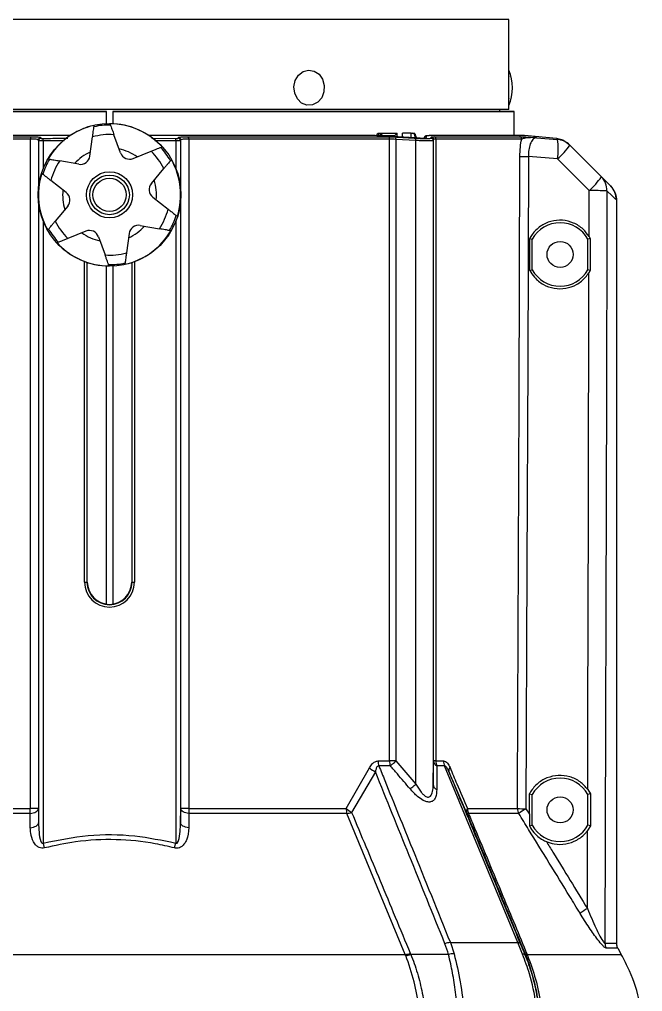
# Model space of a CAD drawing. Extents: x 16.7 to 113.1, y 4.5 to 84.5.
# Drawn here: x 53.39 to 57.32, y 15.96 to 22.09 of the extents above; entities that cross this region are included whole.
import ezdxf

# ---------------------------------------------------------------- set-up
doc = ezdxf.new("R2010")
doc.units = 0
doc.header["$MEASUREMENT"] = 0
doc.layers.add('OBJECT', color=7, linetype='CONTINUOUS')

msp = doc.modelspace()

# ---------------------------------------------------------------- linework, layer by layer
at = {"layer": 'OBJECT'}
for p, q in [((56.4757, 22.0898), (51.4437, 22.0898)), ((56.4757, 21.73), (56.4757, 22.0898)), ((56.4762, 21.5485), (56.4762, 21.7705)), ((56.4757, 21.5225), (56.4757, 21.5899)), ((51.4097, 21.5095), (53.9397, 21.5095)), ((56.4757, 21.5225), (51.4437, 21.5225)), ((51.4997, 21.5127), (53.9397, 21.5127)), ((53.9397, 21.5225), (53.9397, 21.5196)), ((53.9397, 21.4341), (53.9397, 21.5095)), ((53.9797, 21.5196), (53.9797, 21.5225)), ((53.9797, 21.5127), (56.4197, 21.5127)), ((53.9797, 21.5095), (53.9797, 21.4341)), ((53.9797, 21.5095), (56.5097, 21.5095)), ((56.4197, 21.5127), (56.4197, 21.5225)), ((56.5097, 21.5095), (56.4197, 21.5127)), ((56.5097, 21.3575), (56.5097, 21.5095)), ((53.8619, 21.4136), (53.8631, 21.4223)), ((53.9625, 21.4328), (53.9655, 21.4245)), ((53.4605, 21.336), (52.1949, 21.336)), ((52.2039, 21.3509), (53.463, 21.3509)), ((53.7079, 21.3575), (52.2873, 21.3575)), ((53.708, 21.3575), (52.2881, 21.3575)), ((53.4605, 17.117), (53.4605, 21.336)), ((53.5124, 21.326), (53.5111, 21.3305)), ((53.5111, 21.3305), (53.5111, 21.019)), ((53.5124, 21.326), (53.5124, 21.0339)), ((53.5424, 21.3249), (53.5424, 21.1529)), ((53.6745, 21.3249), (53.5424, 21.3249)), ((53.8359, 21.228), (53.8529, 21.3493)), ((54.0298, 21.2485), (53.9878, 21.3635)), ((55.6314, 21.3575), (54.2115, 21.3575)), ((55.6322, 21.3575), (54.2116, 21.3575)), ((54.2265, 21.3413), (54.3772, 21.3399)), ((54.377, 21.3249), (54.2443, 21.3249)), ((54.377, 21.3249), (54.377, 21.1529)), ((54.4084, 21.3305), (54.407, 21.326)), ((54.407, 21.326), (54.407, 21.0339)), ((54.4084, 21.019), (54.4084, 21.3305)), ((54.4564, 21.3509), (55.7156, 21.3509)), ((54.4589, 21.336), (54.4589, 17.117)), ((55.7245, 21.336), (54.4589, 21.336)), ((55.6561, 21.3697), (55.6488, 21.3697)), ((55.6521, 21.3722), (55.6592, 21.3722)), ((55.6565, 21.3697), (55.6561, 21.3697)), ((55.6592, 21.3722), (55.6597, 21.3722)), ((55.6592, 21.3722), (55.668, 21.3722)), ((55.668, 21.3722), (55.7725, 21.3722)), ((55.6725, 21.357), (55.6756, 21.3572)), ((55.6756, 21.3591), (55.6756, 21.3572)), ((55.7575, 21.3572), (55.6756, 21.3572)), ((55.9532, 21.3397), (55.6771, 21.3561)), ((55.7245, 17.417), (55.7245, 21.336)), ((55.765, 21.3343), (55.765, 17.417)), ((55.8909, 21.3268), (55.765, 21.3343)), ((55.7725, 21.3504), (55.7725, 21.3722)), ((55.8603, 21.3722), (55.8055, 21.3722)), ((55.8055, 21.3484), (55.8055, 21.3722)), ((55.8603, 21.3722), (55.8699, 21.3722)), ((55.8603, 21.3452), (55.8603, 21.3722)), ((55.8699, 21.3722), (55.8778, 21.3722)), ((55.8784, 21.3722), (55.8778, 21.3722)), ((55.8849, 21.3572), (55.8849, 21.3437)), ((55.8849, 21.3546), (55.8862, 21.3546)), ((55.886, 21.357), (55.8862, 21.3546)), ((55.8862, 21.3546), (55.8862, 21.3436)), ((55.8955, 21.3431), (55.8866, 21.3661)), ((55.8909, 17.2719), (55.8909, 21.3268)), ((55.9443, 21.3481), (55.9404, 21.3404)), ((55.9417, 21.3403), (55.9443, 21.3481)), ((55.9586, 21.3561), (55.9532, 21.3397)), ((56.5746, 21.3575), (55.9749, 21.3575)), ((56.576, 21.3575), (55.9759, 21.3575)), ((56.0022, 21.3344), (55.9999, 21.3267)), ((55.9999, 21.3267), (55.9999, 17.2679)), ((56.0022, 17.417), (56.0022, 21.3344)), ((56.0066, 21.3509), (56.5444, 21.3509)), ((56.017, 21.336), (56.017, 17.417)), ((56.5576, 21.336), (56.017, 21.336)), ((56.7774, 21.3398), (56.576, 21.3575)), ((56.6505, 21.3447), (56.7834, 21.3336)), ((56.8194, 21.3286), (56.7774, 21.3398)), ((54.1086, 21.2135), (54.2221, 21.2594)), ((54.2823, 21.2838), (54.2905, 21.2871)), ((56.8549, 21.3037), (56.8611, 21.2975)), ((53.5729, 21.2111), (53.5816, 21.2096)), ((53.7661, 21.1772), (53.6455, 21.1983)), ((54.3493, 21.2063), (54.3437, 21.1995)), ((56.7836, 21.2105), (56.6002, 21.2259)), ((54.2233, 21.0559), (54.302, 21.1498)), ((53.5393, 21.1143), (53.5323, 21.1197)), ((53.687, 20.999), (53.5905, 21.0744)), ((56.9823, 20.7228), (56.9829, 21.0112)), ((53.5111, 20.9501), (53.5111, 17.117)), ((54.2324, 20.97), (54.329, 20.8947)), ((54.4084, 17.117), (54.4084, 20.9501)), ((57.1547, 20.9522), (57.1547, 16.2683)), ((53.5124, 20.9352), (53.5124, 17.0273)), ((53.6961, 20.9132), (53.6175, 20.8193)), ((54.407, 20.9352), (54.407, 17.0273)), ((54.3802, 20.8548), (54.3871, 20.8494)), ((53.5424, 20.8161), (53.5424, 16.9)), ((53.5701, 20.7628), (53.5758, 20.7696)), ((54.1533, 20.7919), (54.2739, 20.7707)), ((54.377, 20.8161), (54.377, 16.9)), ((53.8108, 20.7556), (53.6973, 20.7096)), ((53.8897, 20.7206), (53.9317, 20.6055)), ((54.0835, 20.7411), (54.0666, 20.6198)), ((54.3465, 20.758), (54.3379, 20.7595)), ((56.6083, 20.5079), (56.6084, 20.7098)), ((56.6084, 20.7098), (56.6247, 20.7057)), ((56.6247, 20.5121), (56.6247, 20.7057)), ((56.9899, 20.7096), (56.9747, 20.7057)), ((56.9747, 20.5121), (56.9747, 20.7057)), ((56.9823, 20.7228), (56.9899, 20.7096)), ((56.9899, 20.7096), (56.99, 20.5082)), ((53.6371, 20.6853), (53.629, 20.682)), ((53.8024, 18.5439), (53.8024, 20.5629)), ((53.8174, 20.5576), (53.8174, 18.5439)), ((53.8197, 18.5439), (53.8197, 20.5569)), ((53.8197, 18.5439), (53.8197, 20.5569)), ((53.9397, 18.4053), (53.9397, 20.535)), ((53.9569, 20.5363), (53.9539, 20.5445)), ((53.9797, 20.535), (53.9797, 18.4053)), ((54.0576, 20.5555), (54.0564, 20.5468)), ((54.0997, 20.5569), (54.0997, 18.5439)), ((54.0997, 20.5569), (54.0997, 18.5439)), ((54.102, 18.5439), (54.102, 20.5576)), ((54.117, 20.5629), (54.117, 18.5439)), ((56.6083, 20.5079), (56.6247, 20.5121)), ((56.99, 20.5082), (56.9747, 20.5121)), ((56.99, 20.5082), (56.9817, 20.4939)), ((53.8024, 18.5439), (53.8174, 18.5439)), ((53.8174, 18.5439), (53.8197, 18.5439)), ((53.8197, 18.5439), (53.8197, 18.5439)), ((54.102, 18.5439), (54.0997, 18.5439)), ((54.0997, 18.5439), (54.0997, 18.5439)), ((54.102, 18.5439), (54.117, 18.5439)), ((55.6523, 17.417), (55.7245, 17.417)), ((55.765, 17.417), (55.7245, 17.417)), ((55.765, 17.417), (55.8909, 17.2719)), ((55.9999, 17.2679), (56.0022, 17.417)), ((56.017, 17.417), (56.0022, 17.417)), ((56.017, 17.417), (56.0644, 17.417)), ((55.4516, 17.117), (55.5984, 17.3729)), ((55.6359, 17.3491), (55.4858, 17.0932)), ((55.7299, 17.386), (55.6575, 17.386)), ((56.0709, 17.386), (56.0233, 17.386)), ((56.5327, 16.2729), (56.0709, 17.386)), ((56.2104, 17.0928), (56.098, 17.3508)), ((56.974, 17.2376), (56.9913, 17.2099)), ((56.6069, 17.0809), (56.607, 17.2102)), ((56.607, 17.2102), (56.6247, 17.2057)), ((56.6247, 17.0121), (56.6247, 17.2057)), ((56.9913, 17.2099), (56.9747, 17.2057)), ((56.9747, 17.0121), (56.9747, 17.2057)), ((56.9913, 17.2099), (56.9913, 17.0079)), ((52.4678, 17.117), (53.4605, 17.117)), ((53.5111, 17.117), (53.4605, 17.117)), ((53.5111, 17.117), (53.5124, 17.0273)), ((54.407, 17.0273), (54.4084, 17.117)), ((54.4589, 17.117), (54.4084, 17.117)), ((54.4589, 17.117), (55.4516, 17.117)), ((56.2158, 17.117), (56.5314, 17.117)), ((56.5849, 17.1163), (56.6069, 17.0809)), ((53.459, 17.086), (52.4632, 17.086)), ((53.4602, 16.9963), (53.459, 17.086)), ((54.4605, 17.086), (54.4593, 16.9963)), ((55.4562, 17.086), (54.4605, 17.086)), ((55.8242, 16.1979), (55.4562, 17.086)), ((56.5393, 17.086), (56.2227, 17.086)), ((56.6064, 17.0074), (56.6247, 17.0121)), ((56.9721, 16.4872), (56.9733, 16.9792)), ((56.9913, 17.0079), (56.9733, 16.9792)), ((56.9913, 17.0079), (56.9747, 17.0121)), ((56.1081, 16.2729), (56.132, 16.2013)), ((56.1081, 16.2729), (56.5327, 16.2729)), ((56.5634, 16.1991), (56.5327, 16.2729)), ((57.0828, 16.2683), (57.1547, 16.2683)), ((57.163, 16.2373), (57.091, 16.2373)), ((57.163, 16.2373), (57.1857, 16.1979)), ((52.0953, 16.1979), (55.8242, 16.1979)), ((55.827, 16.1911), (55.8242, 16.1979)), ((56.0963, 16.1979), (55.8581, 16.1979)), ((56.5777, 16.1961), (56.5817, 16.1978)), ((56.5921, 16.1979), (56.5948, 16.1913)), ((56.5921, 16.1979), (57.1857, 16.1979))]:
    msp.add_line(p, q, dxfattribs=at)
at = {"layer": 'OBJECT', "flags": 128}
for points in [[(55.3115, 21.6333), (55.297, 21.5961), (55.2718, 21.5675), (55.2394, 21.5513), (55.2041, 21.5497), (55.1707, 21.563), (55.1437, 21.5893), (55.1267, 21.6251), (55.1221, 21.6655), (55.1305, 21.7051), (55.1506, 21.7386), (55.1799, 21.7614), (55.2144, 21.7705), (55.2493, 21.7645), (55.2801, 21.7444), (55.3024, 21.7128), (55.3134, 21.6741), (55.3115, 21.6333)], [(53.5258, 21.3455), (53.5266, 21.3429), (53.5272, 21.3409)], [(53.5424, 21.3249), (53.5424, 21.3277), (53.5424, 21.3304), (53.5423, 21.3329), (53.5423, 21.3351), (53.5423, 21.3369), (53.5423, 21.3384), (53.5422, 21.3394), (53.5422, 21.3399)], [(54.377, 21.3249), (54.3771, 21.3277), (54.3771, 21.3304), (54.3771, 21.3329), (54.3772, 21.3351), (54.3772, 21.3369), (54.3772, 21.3384), (54.3772, 21.3394), (54.3772, 21.3399)], [(54.3922, 21.3409), (54.393, 21.3435), (54.3936, 21.3455)], [(55.7575, 21.3572), (55.7601, 21.3598), (55.7626, 21.3623), (55.765, 21.3647), (55.7672, 21.3668), (55.769, 21.3687), (55.7705, 21.3702), (55.7716, 21.3713), (55.7723, 21.372), (55.7725, 21.3722)], [(55.765, 21.3343), (55.7651, 21.3371), (55.7653, 21.3398), (55.7654, 21.3423), (55.7656, 21.3445), (55.7657, 21.3464), (55.7658, 21.3478), (55.7658, 21.3488), (55.7658, 21.3492)], [(55.8909, 21.3268), (55.8911, 21.3296), (55.8912, 21.3323), (55.8914, 21.3348), (55.8915, 21.3371), (55.8916, 21.3389), (55.8917, 21.3404), (55.8918, 21.3413), (55.8918, 21.3417)], [(56.8611, 21.2975), (57.0376, 21.121), (57.0604, 21.0982)], [(56.5314, 17.117), (56.5318, 17.2244), (56.5337, 17.7203), (56.5409, 19.7042), (56.5463, 21.2266)], [(56.6002, 21.2259), (56.5955, 19.9349), (56.5907, 18.6439), (56.5849, 17.1163)], [(56.9829, 21.0112), (56.8064, 21.1877), (56.7836, 21.2105)], [(57.0604, 21.0982), (57.0916, 21.0671), (57.1108, 21.0478), (57.1181, 21.0406)], [(57.0947, 21.0098), (57.0941, 20.7598), (57.0917, 19.7599), (57.0828, 16.2683)], [(57.1547, 20.9522), (57.1471, 20.9594), (57.1271, 20.9786), (57.0947, 21.0098)], [(56.974, 17.2376), (56.9751, 17.6914), (56.9782, 18.9823), (56.9817, 20.4939)], [(55.7299, 17.386), (55.7334, 17.389), (55.7372, 17.3924), (55.7413, 17.3961), (55.7457, 17.4), (55.7503, 17.404), (55.7551, 17.4083), (55.76, 17.4126), (55.765, 17.417)], [(55.8545, 17.2409), (55.858, 17.2439), (55.8619, 17.2473), (55.8662, 17.2509), (55.8708, 17.2548), (55.8756, 17.2589), (55.8806, 17.2632), (55.8857, 17.2675), (55.8909, 17.2719)], [(53.459, 17.086), (53.4694, 17.0874), (53.4792, 17.0898), (53.4881, 17.093), (53.4958, 17.0968), (53.5022, 17.1013), (53.5069, 17.1063), (53.5099, 17.1116), (53.5111, 17.117)], [(54.4605, 17.086), (54.4501, 17.0874), (54.4403, 17.0898), (54.4314, 17.093), (54.4236, 17.0968), (54.4173, 17.1013), (54.4126, 17.1063), (54.4096, 17.1116), (54.4084, 17.117)], [(53.4602, 16.9963), (53.4706, 16.9977), (53.4804, 17.0001), (53.4894, 17.0032), (53.4971, 17.0071), (53.5035, 17.0116), (53.5082, 17.0165), (53.5113, 17.0218), (53.5124, 17.0273)], [(54.4593, 16.9963), (54.4488, 16.9977), (54.439, 17.0001), (54.4301, 17.0032), (54.4223, 17.0071), (54.416, 17.0116), (54.4112, 17.0165), (54.4082, 17.0218), (54.407, 17.0273)], [(53.5502, 16.869), (53.5493, 16.8726), (53.5484, 16.8763), (53.5474, 16.8801), (53.5464, 16.8839), (53.5455, 16.8879), (53.5445, 16.8919), (53.5434, 16.896), (53.5424, 16.9)], [(54.3693, 16.869), (54.3702, 16.8726), (54.3711, 16.8763), (54.372, 16.8801), (54.373, 16.8839), (54.374, 16.8879), (54.375, 16.8919), (54.376, 16.896), (54.377, 16.9)]]:
    msp.add_lwpolyline(points, dxfattribs=at)
at = {"layer": 'OBJECT'}
for centre, radius in [((53.9597, 20.9845), 0.45), ((53.9597, 20.9845), 0.145), ((53.9597, 20.9845), 0.125), ((53.9597, 20.9845), 0.105), ((56.7997, 20.6089), 0.082), ((56.7997, 17.1089), 0.082)]:
    msp.add_circle(centre, radius, dxfattribs=at)
for centre, radius, start, end in [((56.2192, 21.6595), 0.28, 336.64122, 23.35878), ((53.9597, 20.9845), 0.4483, 102.4531, 149.64447), ((53.9597, 20.9845), 0.44, 89.24571, 102.85186), ((53.9597, 20.9845), 0.4483, 42.4531, 89.64447), ((53.487, 21.3392), 0.0267, 153.91733, 186.88556), ((53.5261, 21.3305), 0.015, 90.84105, 179.75249), ((53.5274, 21.3259), 0.015, 90.82113, 179.75494), ((53.9597, 20.9845), 0.38, 85.76729, 106.33028), ((54.392, 21.3259), 0.015, 0.24506, 89.17887), ((54.3934, 21.3305), 0.015, 0.24751, 89.15895), ((54.4324, 21.3392), 0.0267, 353.11444, 26.08267), ((55.6595, 21.3687), 0.00355, 95.38834, 163.06812), ((55.66, 21.3684), 0.0038, 95.15872, 160.16428), ((55.6625, 21.3724), 0.0153, 305.94339, 309.436), ((55.6644, 21.3592), 0.00822, 358.64786, 2.18106), ((55.7107, 21.3379), 0.0139, 352.13457, 69.6105), ((55.8699, 21.3572), 0.015, 0, 90), ((55.8859, 21.3597), 0.00267, 249.24119, 272.80715), ((55.8797, 21.3585), 0.00614, 5.12845, 9.90443), ((55.8832, 21.357), 0.00443, 43.40658, 54.65149), ((55.9576, 21.3412), 0.015, 86.12354, 152.5782), ((55.9849, 21.3267), 0.015, 0.11189, 86.3631), ((55.9872, 21.3344), 0.015, 0.1043, 86.23937), ((56.0031, 21.3374), 0.014, 354.26846, 75.47836), ((56.5428, 21.3362), 0.0148, 359.00224, 83.69717), ((56.4091, 21.2713), 0.3794, 350.77887, 9.44968), ((56.7728, 21.2092), 0.1249, 45.00121, 85.13763), ((53.9597, 20.9845), 0.2958, 53.93932, 78.15825), ((53.9597, 20.9845), 0.38, 25.76729, 46.33028), ((53.9597, 20.9845), 0.44, 29.24571, 42.85186), ((56.4263, 21.6069), 0.5337, 312.03018, 324.5608), ((53.9597, 20.9845), 0.44, 149.24571, 162.85186), ((53.9597, 20.9845), 0.38, 145.76729, 166.33028), ((53.9597, 20.9845), 0.2958, 113.93932, 138.15825), ((53.7765, 21.2363), 0.06, 260.04879, 352.04879), ((54.0861, 21.2691), 0.06, 200.04879, 292.04879), ((53.9597, 20.9845), 0.4483, 342.4531, 29.64447), ((56.601, 23.3406), 2.1148, 268.51833, 269.97836), ((53.9597, 20.9845), 0.4483, 162.4531, 209.64447), ((53.9597, 20.9845), 0.2958, 353.93932, 18.15825), ((56.6256, 21.4077), 0.5338, 312.03127, 324.55971), ((56.9764, 21.0148), 0.1184, 357.58472, 44.79193), ((53.9597, 20.9845), 0.2958, 173.93932, 198.15825), ((54.2693, 21.0174), 0.06, 140.04879, 232.04879), ((56.9929, 17.4078), 3.6034, 88.38117, 90.15837), ((53.6501, 20.9517), 0.06, 320.04879, 52.04879), ((53.9597, 20.9845), 0.38, 325.76729, 346.33028), ((53.9597, 20.9845), 0.44, 329.24571, 342.85186), ((53.9597, 20.9845), 0.44, 209.24571, 222.85186), ((53.9597, 20.9845), 0.38, 205.76729, 226.33028), ((53.9597, 20.9845), 0.2958, 293.93932, 318.15825), ((54.1429, 20.7328), 0.06, 80.04879, 172.04879), ((56.7997, 20.6089), 0.2, 28.95502, 151.04498), ((53.9597, 20.9845), 0.2958, 233.93932, 258.15825), ((53.8333, 20.7), 0.06, 20.04879, 112.04879), ((53.9597, 20.9845), 0.4483, 282.4531, 329.64447), ((53.9597, 20.9845), 0.4483, 222.4531, 269.64447), ((53.9597, 20.9845), 0.38, 265.76729, 286.33028), ((53.9597, 20.9845), 0.44, 269.24571, 282.85186), ((56.7997, 20.6089), 0.2, 208.95502, 331.04498), ((53.9597, 18.5439), 0.1573, 180, 0), ((53.9597, 18.5439), 0.1423, 180, 0), ((53.9597, 18.5439), 0.14, 180, 270), ((53.9597, 18.5439), 0.14, 180, 0), ((53.9597, 18.5439), 0.14, 270, 0), ((55.7443, 17.4165), 0.092, 179.6815, 199.35408), ((55.8131, 17.4165), 0.0886, 179.68733, 200.1441), ((56.0406, 17.4205), 0.0386, 185.22763, 243.39046), ((56.0945, 17.4166), 0.0775, 179.73751, 203.2995), ((56.1404, 17.4167), 0.076, 179.74948, 203.80394), ((55.7054, 17.5), 0.1662, 229.90545, 245.27891), ((56.1229, 17.3561), 0.0255, 131.99373, 191.93612), ((56.7997, 17.1089), 0.2, 28.95502, 151.04498), ((56.038, 17.2719), 0.0383, 185.94674, 245.82641), ((53.1627, 17.1162), 0.2978, 354.18179, 0.15616), ((54.7567, 17.1162), 0.2978, 179.84384, 185.81821), ((55.5548, 17.1164), 0.1032, 179.67558, 197.13778), ((55.5687, 17.2485), 0.1761, 228.32087, 241.9065), ((55.4395, 17.2195), 0.1345, 277.12264, 290.12228), ((56.2359, 17.0998), 0.0264, 139.54724, 195.46861), ((56.2231, 17.1013), 0.0153, 213.66611, 268.42459), ((56.2875, 17.1167), 0.0717, 179.79549, 205.39888), ((56.5959, 17.1169), 0.0645, 179.92792, 208.65552), ((56.5869, 19.2948), 2.1785, 268.54095, 269.94926), ((56.9273, 16.5509), 0.661, 121.198, 125.94797), ((56.7997, 17.1089), 0.2, 208.95502, 331.04498), ((57.2925, 15.9464), 0.6287, 120.6374, 125.6866), ((56.117, 16.1465), 0.1268, 94.005, 109.92913), ((56.5346, 16.2553), 0.0178, 37.28207, 95.87415), ((57.1459, 16.2683), 0.0631, 179.96545, 209.38949), ((55.8095, 16.3299), 0.1328, 276.33379, 290.1142), ((55.8141, 16.3235), 0.133, 275.53116, 289.30878), ((56.1265, 16.0719), 0.1296, 87.54557, 103.4346), ((56.5679, 16.1844), 0.0153, 49.87426, 106.97031), ((56.5919, 16.2139), 0.016, 214.52551, 270.55426), ((56.5943, 16.2068), 0.0155, 215.38931, 271.87058)]:
    msp.add_arc(centre, radius, start, end, dxfattribs=at)
for centre, major_axis, ratio, start_param, end_param in [((53.9616, 21.645), (2.0687, 4.3597), 0.341999, 4.808075, 4.810893), ((53.9524, 21.6225), (2.0768, 4.3768), 0.341999, 4.813383, 4.816218), ((53.9616, 21.615), (-2.0916, 4.3755), 0.34326, 4.488455, 4.490989)]:
    msp.add_ellipse(centre, major_axis=major_axis, ratio=ratio, start_param=start_param, end_param=end_param, dxfattribs=at)
for points, knots in [([(56.4757, 21.73), (56.4757, 21.7293), (56.4757, 21.7277), (56.4753, 21.7156), (56.475, 21.6977), (56.4748, 21.6753), (56.4747, 21.6512), (56.4749, 21.6281), (56.4752, 21.6084), (56.4756, 21.595), (56.4757, 21.5886), (56.4757, 21.5897), (56.4757, 21.5899)], [0, 0, 0, 0, 0.1073411, 0.214681, 0.3220498, 0.4294335, 0.5367881, 0.6441157, 0.7514551, 0.8588338, 0.9662123, 1, 1, 1, 1]), ([(53.8529, 21.3493), (53.854, 21.357), (53.8561, 21.3725), (53.859, 21.3929), (53.861, 21.4071), (53.8618, 21.4129), (53.8618, 21.4134), (53.8619, 21.4136)], [0, 0, 0, 0, 0.241744, 0.484005, 0.7118, 0.922051, 1, 1, 1, 1]), ([(53.9655, 21.4245), (53.9658, 21.4238), (53.9663, 21.4224), (53.9698, 21.4127), (53.975, 21.3985), (53.9813, 21.3814), (53.9857, 21.3692), (53.9878, 21.3635)], [0, 0, 0, 0, 0.198027, 0.395862, 0.598901, 0.814823, 1, 1, 1, 1]), ([(53.5111, 21.3305), (53.5102, 21.3313), (53.5084, 21.3327), (53.4972, 21.3345), (53.481, 21.3357), (53.4674, 21.3359), (53.4605, 21.336)], [0, 0, 0, 0, 0.249667, 0.499371, 0.748129, 1, 1, 1, 1]), ([(53.463, 21.3509), (53.4714, 21.3508), (53.4881, 21.3507), (53.5081, 21.3495), (53.5224, 21.3477), (53.5247, 21.3462), (53.5258, 21.3455)], [0, 0, 0, 0, 0.247259, 0.4945066, 0.7421473, 1, 1, 1, 1]), ([(53.5424, 21.3249), (53.5391, 21.3249), (53.5323, 21.3249), (53.5233, 21.3251), (53.5165, 21.3253), (53.5131, 21.3257), (53.5126, 21.3259), (53.5124, 21.326)], [0, 0, 0, 0, 0.2180616, 0.4361209, 0.6542341, 0.8725216, 1, 1, 1, 1]), ([(53.5272, 21.3409), (53.5274, 21.3408), (53.5279, 21.3405), (53.5306, 21.3402), (53.5345, 21.3399), (53.5386, 21.3398), (53.5413, 21.3399), (53.5422, 21.3399)], [0, 0, 0, 0, 0.219069, 0.438186, 0.656833, 0.874763, 1, 1, 1, 1]), ([(53.5422, 21.3399), (53.5522, 21.34), (53.6022, 21.3406), (53.6539, 21.3414), (53.6955, 21.3415), (53.6971, 21.3415)], [0, 0, 0, 0, 0.19365, 0.968253, 1, 1, 1, 1]), ([(54.407, 21.326), (54.4066, 21.3258), (54.4058, 21.3256), (54.4003, 21.3252), (54.3926, 21.325), (54.3843, 21.3249), (54.379, 21.3249), (54.377, 21.3249)], [0, 0, 0, 0, 0.218536, 0.437092, 0.655505, 0.873727, 1, 1, 1, 1]), ([(54.3772, 21.3399), (54.3789, 21.3399), (54.3823, 21.3398), (54.3868, 21.34), (54.3901, 21.3403), (54.3919, 21.3406), (54.3921, 21.3408), (54.3922, 21.3409)], [0, 0, 0, 0, 0.217387, 0.434771, 0.652345, 0.870534, 1, 1, 1, 1]), ([(54.3936, 21.3455), (54.3947, 21.3462), (54.3969, 21.3477), (54.4108, 21.3494), (54.4309, 21.3507), (54.4479, 21.3508), (54.4564, 21.3509)], [0, 0, 0, 0, 0.249056, 0.498133, 0.746674, 1, 1, 1, 1]), ([(54.4589, 21.336), (54.4522, 21.3359), (54.4388, 21.3357), (54.4227, 21.3345), (54.4112, 21.3328), (54.4093, 21.3313), (54.4084, 21.3305)], [0, 0, 0, 0, 0.2465, 0.492975, 0.740149, 1, 1, 1, 1]), ([(55.6771, 21.3561), (55.6691, 21.3565), (55.6538, 21.3572), (55.6394, 21.3575), (55.6329, 21.3575), (55.6322, 21.3575)], [0, 0, 0, 0, 0.489871, 0.942618, 1, 1, 1, 1]), ([(55.6488, 21.3697), (55.6491, 21.3702), (55.6496, 21.3711), (55.6507, 21.372), (55.6516, 21.3721), (55.6521, 21.3722)], [0, 0, 0, 0, 0.32218, 0.644264, 1, 1, 1, 1]), ([(55.6715, 21.3601), (55.6701, 21.3616), (55.6676, 21.3645), (55.663, 21.3677), (55.6592, 21.3693), (55.6572, 21.3696), (55.6565, 21.3697)], [0, 0, 0, 0, 0.303056, 0.58492, 0.848609, 1, 1, 1, 1]), ([(55.6597, 21.3722), (55.6608, 21.372), (55.6631, 21.3715), (55.6666, 21.3689), (55.6698, 21.3653), (55.6714, 21.3622), (55.6722, 21.3606)], [0, 0, 0, 0, 0.242421, 0.484562, 0.734492, 1, 1, 1, 1]), ([(55.668, 21.3722), (55.6681, 21.3722), (55.6689, 21.3722), (55.6706, 21.3716), (55.6727, 21.3693), (55.6744, 21.3659), (55.6753, 21.3624), (55.6755, 21.36), (55.6756, 21.3591)], [0, 0, 0, 0, 0.00932, 0.244797, 0.475589, 0.685018, 0.883335, 1, 1, 1, 1]), ([(55.6722, 21.3606), (55.6721, 21.3618), (55.6719, 21.3645), (55.6711, 21.368), (55.67, 21.3709), (55.6689, 21.372), (55.6682, 21.3722), (55.668, 21.3722), (55.668, 21.3722)], [0, 0, 0, 0, 0.173995, 0.393168, 0.630045, 0.892562, 0.989999, 1, 1, 1, 1]), ([(55.6726, 21.359), (55.6725, 21.3591), (55.6721, 21.3592), (55.6718, 21.3597), (55.6715, 21.36), (55.6715, 21.3601)], [0, 0, 0, 0, 0.264133, 0.866026, 1, 1, 1, 1]), ([(55.6722, 21.3606), (55.6722, 21.3605), (55.6723, 21.3603), (55.6724, 21.36), (55.6724, 21.3598), (55.6725, 21.3597), (55.6725, 21.3596), (55.6726, 21.3595), (55.6726, 21.3595), (55.6726, 21.3595), (55.6726, 21.3595)], [0, 0, 0, 0, 0.33063, 0.5525, 0.701363, 0.80309, 0.903737, 0.945187, 0.979441, 1, 1, 1, 1]), ([(55.6725, 21.357), (55.6725, 21.3577), (55.6726, 21.3583), (55.6726, 21.359), (55.6726, 21.359)], [0, 0, 0, 0, 0.973074, 1, 1, 1, 1]), ([(55.6726, 21.3595), (55.6731, 21.3594), (55.6739, 21.3593), (55.675, 21.3592), (55.6755, 21.3591), (55.6756, 21.3591)], [0, 0, 0, 0, 0.531786, 0.875873, 1, 1, 1, 1]), ([(55.6756, 21.3591), (55.6755, 21.3591), (55.675, 21.359), (55.6739, 21.359), (55.6731, 21.359), (55.6726, 21.359)], [0, 0, 0, 0, 0.125213, 0.466793, 1, 1, 1, 1]), ([(55.7156, 21.3509), (55.7227, 21.3508), (55.7377, 21.3507), (55.7561, 21.3497), (55.7658, 21.3492)], [0, 0, 0, 0, 0.473445, 1, 1, 1, 1]), ([(55.765, 21.3343), (55.758, 21.3347), (55.7432, 21.3357), (55.7309, 21.3359), (55.7245, 21.336)], [0, 0, 0, 0, 0.473397, 1, 1, 1, 1]), ([(55.7658, 21.3492), (55.7758, 21.3486), (55.8178, 21.3462), (55.8598, 21.3437), (55.8918, 21.3417)], [0, 0, 0, 0, 0.237767, 1, 1, 1, 1]), ([(55.8865, 21.3661), (55.8861, 21.3671), (55.8851, 21.3692), (55.8822, 21.3714), (55.8794, 21.3723), (55.8778, 21.3722), (55.8775, 21.3721)], [0, 0, 0, 0, 0.2832364, 0.5971875, 0.9197221, 1, 1, 1, 1]), ([(55.8858, 21.3606), (55.8858, 21.3624), (55.8857, 21.3659), (55.8837, 21.3698), (55.8811, 21.3718), (55.8791, 21.3721), (55.8784, 21.3722)], [0, 0, 0, 0, 0.303896, 0.585788, 0.849407, 1, 1, 1, 1]), ([(55.8848, 21.3591), (55.8848, 21.3591), (55.8848, 21.3592), (55.885, 21.3593), (55.8854, 21.3594), (55.8857, 21.3595)], [0, 0, 0, 0, 0.1242259, 0.4683611, 1, 1, 1, 1]), ([(55.8858, 21.359), (55.8855, 21.359), (55.885, 21.359), (55.8848, 21.359), (55.8848, 21.3591), (55.8848, 21.3591)], [0, 0, 0, 0, 0.5330943, 0.8746101, 1, 1, 1, 1]), ([(55.8857, 21.3595), (55.8857, 21.3595), (55.8857, 21.3595), (55.8858, 21.3596), (55.8858, 21.3598), (55.8858, 21.3602), (55.8858, 21.3605), (55.8858, 21.3606)], [0, 0, 0, 0, 0.03274, 0.075255, 0.183621, 0.638672, 1, 1, 1, 1]), ([(55.8864, 21.3601), (55.8863, 21.3598), (55.8862, 21.3595), (55.886, 21.3591), (55.8858, 21.359), (55.8858, 21.359)], [0, 0, 0, 0, 0.506964, 0.82555, 1, 1, 1, 1]), ([(55.8858, 21.359), (55.8858, 21.359), (55.8859, 21.3583), (55.8859, 21.3577), (55.886, 21.357)], [0, 0, 0, 0, 0.026949, 1, 1, 1, 1]), ([(55.8865, 21.3661), (55.8867, 21.3654), (55.8874, 21.3637), (55.8868, 21.3614), (55.8864, 21.3601)], [0, 0, 0, 0, 0.4078743, 1, 1, 1, 1]), ([(55.9999, 21.3267), (55.9985, 21.3261), (55.9956, 21.325), (55.9763, 21.3243), (55.9483, 21.3246), (55.918, 21.3255), (55.8984, 21.3264), (55.8909, 21.3268)], [0, 0, 0, 0, 0.216841, 0.433701, 0.650254, 0.866699, 1, 1, 1, 1]), ([(55.8918, 21.3417), (55.9023, 21.3412), (55.9234, 21.34), (55.9516, 21.3393), (55.9729, 21.3395), (55.984, 21.3403), (55.9853, 21.3413), (55.9858, 21.3416)], [0, 0, 0, 0, 0.2168345, 0.4336857, 0.6501667, 0.8664931, 1, 1, 1, 1]), ([(55.9737, 21.3574), (55.9706, 21.3574), (55.963, 21.3574), (55.9585, 21.357), (55.9537, 21.356), (55.9504, 21.3546), (55.9468, 21.352), (55.9452, 21.3494), (55.9443, 21.348)], [0, 0, 0, 0, 0.251789, 0.63271, 0.737626, 0.822396, 0.908948, 1, 1, 1, 1]), ([(55.9759, 21.3575), (55.9712, 21.3574), (55.9617, 21.3573), (55.9597, 21.3565), (55.9586, 21.3561)], [0, 0, 0, 0, 0.491585, 1, 1, 1, 1]), ([(55.9858, 21.3416), (55.986, 21.3422), (55.9868, 21.3448), (55.9876, 21.3474), (55.9882, 21.3493)], [0, 0, 0, 0, 0.226065, 1, 1, 1, 1]), ([(55.9882, 21.3493), (55.9891, 21.3498), (55.9909, 21.3507), (56.0013, 21.3508), (56.0066, 21.3509)], [0, 0, 0, 0, 0.488655, 1, 1, 1, 1]), ([(56.017, 21.336), (56.0129, 21.3359), (56.0045, 21.3357), (56.003, 21.3348), (56.0022, 21.3344)], [0, 0, 0, 0, 0.486981, 1, 1, 1, 1]), ([(56.5444, 21.3509), (56.551, 21.3507), (56.5651, 21.3503), (56.6048, 21.3479), (56.6349, 21.3458), (56.6504, 21.3448), (56.6505, 21.3447)], [0, 0, 0, 0, 0.298757, 0.643489, 0.997319, 1, 1, 1, 1]), ([(56.5463, 21.2266), (56.5469, 21.2467), (56.5481, 21.2865), (56.5545, 21.3196), (56.5576, 21.336)], [0, 0, 0, 0, 0.505217, 1, 1, 1, 1]), ([(56.6505, 21.3447), (56.6504, 21.3448), (56.6257, 21.3463), (56.5858, 21.3436), (56.5644, 21.3378), (56.5576, 21.336)], [0, 0, 0, 0, 0.00294, 0.680839, 1, 1, 1, 1]), ([(56.6505, 21.3447), (56.6444, 21.3434), (56.6321, 21.3406), (56.615, 21.3159), (56.6034, 21.2803), (56.5998, 21.2478), (56.6001, 21.2302), (56.6002, 21.2259)], [0, 0, 0, 0, 0.251337, 0.503312, 0.735354, 0.935196, 1, 1, 1, 1]), ([(56.7834, 21.3336), (56.7826, 21.3344), (56.779, 21.3382), (56.7781, 21.3391), (56.7774, 21.3398)], [0, 0, 0, 0, 0.219221, 1, 1, 1, 1]), ([(56.7774, 21.3398), (56.7919, 21.3372), (56.8209, 21.332), (56.8436, 21.3131), (56.8549, 21.3037)], [0, 0, 0, 0, 0.5, 1, 1, 1, 1]), ([(54.2221, 21.2594), (54.2294, 21.2624), (54.2439, 21.2683), (54.263, 21.276), (54.2763, 21.2814), (54.2817, 21.2835), (54.2822, 21.2838), (54.2823, 21.2838)], [0, 0, 0, 0, 0.241748, 0.484006, 0.711801, 0.922051, 1, 1, 1, 1]), ([(53.5816, 21.2096), (53.5823, 21.2094), (53.5838, 21.2092), (53.594, 21.2074), (53.6089, 21.2048), (53.6268, 21.2016), (53.6396, 21.1994), (53.6455, 21.1983)], [0, 0, 0, 0, 0.198026, 0.395861, 0.598899, 0.814819, 1, 1, 1, 1]), ([(54.3437, 21.1995), (54.3432, 21.1989), (54.3422, 21.1978), (54.3356, 21.1899), (54.3259, 21.1783), (54.3142, 21.1643), (54.3058, 21.1543), (54.302, 21.1498)], [0, 0, 0, 0, 0.198026, 0.395861, 0.5989, 0.814818, 1, 1, 1, 1]), ([(53.5905, 21.0744), (53.5843, 21.0792), (53.5719, 21.0888), (53.5557, 21.1014), (53.5444, 21.1103), (53.5398, 21.1138), (53.5394, 21.1142), (53.5393, 21.1143)], [0, 0, 0, 0, 0.241749, 0.484005, 0.7118, 0.922051, 1, 1, 1, 1]), ([(57.1547, 20.9522), (57.1528, 20.9685), (57.1493, 20.9989), (57.1309, 21.0272), (57.1196, 21.0389), (57.1181, 21.0406)], [0, 0, 0, 0, 0.499401, 0.929163, 1, 1, 1, 1]), ([(57.1181, 21.0406), (57.1283, 21.0277), (57.1474, 21.0037), (57.1543, 20.9708), (57.1546, 20.9545), (57.1547, 20.9522)], [0, 0, 0, 0, 0.499397, 0.929176, 1, 1, 1, 1]), ([(54.329, 20.8947), (54.3352, 20.8899), (54.3475, 20.8803), (54.3637, 20.8676), (54.3751, 20.8588), (54.3796, 20.8552), (54.3801, 20.8549), (54.3802, 20.8548)], [0, 0, 0, 0, 0.241749, 0.484005, 0.7118, 0.922051, 1, 1, 1, 1]), ([(53.5758, 20.7696), (53.5763, 20.7701), (53.5773, 20.7713), (53.5839, 20.7792), (53.5936, 20.7908), (53.6053, 20.8048), (53.6136, 20.8147), (53.6175, 20.8193)], [0, 0, 0, 0, 0.198026, 0.395861, 0.5989, 0.814818, 1, 1, 1, 1]), ([(54.3379, 20.7595), (54.3371, 20.7597), (54.3356, 20.7599), (54.3255, 20.7617), (54.3106, 20.7643), (54.2926, 20.7675), (54.2798, 20.7697), (54.2739, 20.7707)], [0, 0, 0, 0, 0.198026, 0.395861, 0.598899, 0.814819, 1, 1, 1, 1]), ([(56.9823, 20.7228), (56.9707, 20.7385), (56.9447, 20.7737), (56.8859, 20.8106), (56.8145, 20.8282), (56.7408, 20.8209), (56.6739, 20.7895), (56.6307, 20.748), (56.6134, 20.7184), (56.6084, 20.7098)], [0, 0, 0, 0, 0.128648, 0.288962, 0.449731, 0.611042, 0.772603, 0.934008, 1, 1, 1, 1]), ([(53.6973, 20.7096), (53.69, 20.7067), (53.6755, 20.7008), (53.6565, 20.6931), (53.6431, 20.6877), (53.6378, 20.6855), (53.6373, 20.6853), (53.6371, 20.6853)], [0, 0, 0, 0, 0.2417465, 0.4840047, 0.7118006, 0.9220505, 1, 1, 1, 1]), ([(53.9539, 20.5445), (53.9537, 20.5453), (53.9531, 20.5467), (53.9496, 20.5564), (53.9444, 20.5706), (53.9382, 20.5877), (53.9337, 20.5999), (53.9317, 20.6055)], [0, 0, 0, 0, 0.198027, 0.395862, 0.598901, 0.814823, 1, 1, 1, 1]), ([(54.0666, 20.6198), (54.0655, 20.6121), (54.0633, 20.5966), (54.0605, 20.5762), (54.0585, 20.562), (54.0577, 20.5562), (54.0576, 20.5557), (54.0576, 20.5555)], [0, 0, 0, 0, 0.241744, 0.484004, 0.7118, 0.922051, 1, 1, 1, 1]), ([(56.6083, 20.5079), (56.6175, 20.4931), (56.6396, 20.4578), (56.6927, 20.4166), (56.762, 20.392), (56.836, 20.3919), (56.9057, 20.4166), (56.9543, 20.4547), (56.975, 20.4843), (56.9817, 20.4939)], [0, 0, 0, 0, 0.115333, 0.275775, 0.436647, 0.598106, 0.75992, 0.921699, 1, 1, 1, 1]), ([(55.5984, 17.3729), (55.6038, 17.3818), (55.6134, 17.3976), (55.6325, 17.4139), (55.6458, 17.416), (55.6523, 17.417)], [0, 0, 0, 0, 0.396711, 0.70683, 1, 1, 1, 1]), ([(56.0644, 17.417), (56.0689, 17.4162), (56.078, 17.4147), (56.0931, 17.401), (56.1009, 17.3852), (56.1059, 17.375)], [0, 0, 0, 0, 0.263183, 0.525234, 1, 1, 1, 1]), ([(55.6575, 17.386), (55.6558, 17.3859), (55.6525, 17.3856), (55.6474, 17.382), (55.6412, 17.3727), (55.6378, 17.3606), (55.6363, 17.3514), (55.6359, 17.3491)], [0, 0, 0, 0, 0.1168462, 0.2331955, 0.4379757, 0.8544365, 1, 1, 1, 1]), ([(56.0738, 16.2657), (55.9987, 16.4511), (55.8525, 16.8122), (55.7068, 17.1733), (55.6359, 17.3491)], [0, 0, 0, 0, 0.513344, 1, 1, 1, 1]), ([(55.6575, 17.386), (55.67, 17.355), (55.7404, 17.1811), (55.8903, 16.8101), (56.0282, 16.47), (56.1081, 16.2729)], [0, 0, 0, 0, 0.083458, 0.469005, 1, 1, 1, 1]), ([(55.8545, 17.2409), (55.8278, 17.2725), (55.7865, 17.3211), (55.7447, 17.3691), (55.7299, 17.386)], [0, 0, 0, 0, 0.648491, 1, 1, 1, 1]), ([(56.0233, 17.386), (56.0231, 17.3551), (56.0228, 17.3058), (56.0224, 17.2557), (56.0223, 17.2369)], [0, 0, 0, 0, 0.624898, 1, 1, 1, 1]), ([(56.098, 17.3508), (56.0949, 17.3577), (56.0903, 17.3679), (56.0827, 17.3789), (56.0774, 17.3841), (56.0734, 17.386), (56.0715, 17.386), (56.0709, 17.386)], [0, 0, 0, 0, 0.4377224, 0.6522262, 0.8216939, 0.9450991, 1, 1, 1, 1]), ([(56.098, 17.3508), (56.1713, 17.1748), (56.3219, 16.8132), (56.4718, 16.4516), (56.5487, 16.266)], [0, 0, 0, 0, 0.486991, 1, 1, 1, 1]), ([(56.1059, 17.375), (56.1202, 17.3412), (56.1573, 17.254), (56.1936, 17.169), (56.2158, 17.117)], [0, 0, 0, 0, 0.387426, 1, 1, 1, 1]), ([(56.974, 17.2376), (56.9589, 17.2545), (56.9277, 17.2898), (56.8616, 17.3209), (56.7881, 17.3299), (56.7152, 17.3137), (56.652, 17.2743), (56.6198, 17.2342), (56.6076, 17.2114), (56.607, 17.2102)], [0, 0, 0, 0, 0.15394, 0.320562, 0.487663, 0.655244, 0.822937, 0.990327, 1, 1, 1, 1]), ([(56.0223, 17.2369), (56.0211, 17.2195), (56.0191, 17.1926), (56.0031, 17.1677), (55.9843, 17.1576), (55.9612, 17.1584), (55.9326, 17.1698), (55.895, 17.1962), (55.8697, 17.2242), (55.8545, 17.2409)], [0, 0, 0, 0, 0.224316, 0.345841, 0.447966, 0.550598, 0.643264, 0.786621, 1, 1, 1, 1]), ([(55.8909, 17.2719), (55.9012, 17.2541), (55.9152, 17.2299), (55.9379, 17.2046), (55.952, 17.1935), (55.9649, 17.1888), (55.9748, 17.1897), (55.9843, 17.196), (55.9942, 17.2131), (55.999, 17.2389), (55.9996, 17.2599), (55.9999, 17.2679)], [0, 0, 0, 0, 0.252396, 0.341468, 0.431196, 0.49019, 0.549439, 0.605131, 0.701098, 0.885221, 1, 1, 1, 1]), ([(55.4858, 17.0932), (55.5457, 16.9494), (55.6691, 16.6536), (55.792, 16.3575), (55.8552, 16.2052)], [0, 0, 0, 0, 0.48595, 1, 1, 1, 1]), ([(56.5788, 16.2049), (56.5158, 16.357), (56.3932, 16.6531), (56.2702, 16.9489), (56.2104, 17.0928)], [0, 0, 0, 0, 0.513611, 1, 1, 1, 1]), ([(56.2227, 17.086), (56.2356, 17.0552), (56.3079, 16.8819), (56.4311, 16.5859), (56.5412, 16.3206), (56.5921, 16.1979)], [0, 0, 0, 0, 0.104199, 0.585852, 1, 1, 1, 1]), ([(56.9257, 16.457), (56.9042, 16.4922), (56.7967, 16.6686), (56.6679, 16.8783), (56.5601, 17.0524), (56.5393, 17.086)], [0, 0, 0, 0, 0.1678723, 0.8393635, 1, 1, 1, 1]), ([(56.6069, 17.0809), (56.6069, 17.0596), (56.6068, 17.0341), (56.6064, 17.0113), (56.6064, 17.0074)], [0, 0, 0, 0, 0.832045, 1, 1, 1, 1]), ([(53.5502, 16.869), (53.5443, 16.8681), (53.5327, 16.8662), (53.5145, 16.8712), (53.4953, 16.8842), (53.4739, 16.9144), (53.4623, 16.9542), (53.4607, 16.9849), (53.4602, 16.9963)], [0, 0, 0, 0, 0.087297, 0.174538, 0.284702, 0.464436, 0.80235, 1, 1, 1, 1]), ([(53.5124, 17.0273), (53.5131, 17.0077), (53.5143, 16.9686), (53.5192, 16.9267), (53.5291, 16.9054), (53.5318, 16.9014), (53.5347, 16.8991), (53.5371, 16.8982), (53.5396, 16.8984), (53.5413, 16.8992), (53.5422, 16.8999), (53.5424, 16.9)], [0, 0, 0, 0, 0.419109, 0.839951, 0.880199, 0.924729, 0.942601, 0.960653, 0.976828, 0.994027, 1, 1, 1, 1]), ([(54.4593, 16.9963), (54.457, 16.9695), (54.454, 16.9344), (54.4334, 16.8964), (54.4184, 16.8796), (54.4006, 16.8695), (54.384, 16.8663), (54.3736, 16.8682), (54.3693, 16.869)], [0, 0, 0, 0, 0.463203, 0.605761, 0.74907, 0.841779, 0.935306, 1, 1, 1, 1]), ([(54.377, 16.9), (54.3778, 16.8995), (54.3791, 16.8987), (54.3813, 16.8982), (54.3835, 16.8985), (54.3861, 16.9), (54.3907, 16.9052), (54.4004, 16.9292), (54.4055, 16.9715), (54.4065, 17.0092), (54.407, 17.0273)], [0, 0, 0, 0, 0.018435, 0.032622, 0.046847, 0.06494, 0.096407, 0.193735, 0.61436, 1, 1, 1, 1]), ([(56.6064, 17.0074), (56.6152, 16.9932), (56.6371, 16.958), (56.6756, 16.9271), (56.7054, 16.913), (56.7131, 16.9093)], [0, 0, 0, 0, 0.333302, 0.829115, 1, 1, 1, 1]), ([(56.7131, 16.9093), (56.7293, 16.9037), (56.7687, 16.8899), (56.8363, 16.8908), (56.9064, 16.9152), (56.9506, 16.9502), (56.9695, 16.9743), (56.9733, 16.9792)], [0, 0, 0, 0, 0.17772, 0.430152, 0.683138, 0.93607, 1, 1, 1, 1]), ([(53.5424, 16.9), (53.636, 16.9189), (53.8258, 16.9571), (54.1093, 16.9549), (54.2912, 16.9176), (54.377, 16.9)], [0, 0, 0, 0, 0.339274, 0.688484, 1, 1, 1, 1]), ([(54.3693, 16.869), (54.329, 16.8784), (54.2079, 16.9066), (53.9988, 16.9271), (53.7634, 16.916), (53.6152, 16.8834), (53.5502, 16.869)], [0, 0, 0, 0, 0.149978, 0.450605, 0.758659, 1, 1, 1, 1]), ([(56.7131, 16.9093), (56.7269, 16.8869), (56.8136, 16.7464), (56.8997, 16.6056), (56.9721, 16.4872)], [0, 0, 0, 0, 0.159832, 1, 1, 1, 1]), ([(56.9721, 16.4872), (56.9899, 16.4448), (57.0134, 16.3888), (57.0467, 16.3209), (57.0643, 16.2887), (57.0764, 16.2722), (57.0809, 16.2685), (57.0825, 16.2683), (57.0828, 16.2683)], [0, 0, 0, 0, 0.49037, 0.647323, 0.850236, 0.921686, 0.982753, 1, 1, 1, 1]), ([(57.091, 16.2373), (57.088, 16.2383), (57.082, 16.2404), (57.0636, 16.2583), (57.0305, 16.2983), (56.9813, 16.3678), (56.9447, 16.4265), (56.9257, 16.457)], [0, 0, 0, 0, 0.101178, 0.201859, 0.374018, 0.67519, 1, 1, 1, 1]), ([(56.0963, 16.1979), (56.0963, 16.1979), (56.0902, 16.2195), (56.082, 16.2426), (56.0738, 16.2657)], [0, 0, 0, 0, 0.0000318, 1, 1, 1, 1]), ([(56.5487, 16.266), (56.5582, 16.2428), (56.5677, 16.2196), (56.5777, 16.1961), (56.5777, 16.1961)], [0, 0, 0, 0, 0.999971, 1, 1, 1, 1]), ([(57.1547, 16.2683), (57.1553, 16.2613), (57.1562, 16.2504), (57.1612, 16.2407), (57.163, 16.2373)], [0, 0, 0, 0, 0.643567, 1, 1, 1, 1]), ([(55.9187, 15.6979), (55.9168, 15.7528), (55.9129, 15.8642), (55.8827, 16.0322), (55.846, 16.1369), (55.827, 16.1911)], [0, 0, 0, 0, 0.3192518, 0.6477936, 1, 1, 1, 1]), ([(55.8552, 16.2052), (55.8562, 16.2029), (55.8572, 16.2005), (55.8581, 16.1979), (55.8581, 16.1979)], [0, 0, 0, 0, 0.999732, 1, 1, 1, 1]), ([(55.8581, 16.1979), (55.8581, 16.1979), (55.8735, 16.162), (55.9024, 16.0798), (55.9325, 15.9564), (55.9507, 15.8276), (55.9548, 15.7412), (55.9548, 15.6979), (55.9548, 15.6979)], [0, 0, 0, 0, 0.000005, 0.252518, 0.505035, 0.752516, 0.999996, 1, 1, 1, 1]), ([(56.1583, 15.6979), (56.1583, 15.6979), (56.1583, 15.742), (56.1554, 15.8303), (56.143, 15.9586), (56.1228, 16.083), (56.1063, 16.1582), (56.0963, 16.1979), (56.0963, 16.1979)], [0, 0, 0, 0, 0.000005, 0.255816, 0.511629, 0.755817, 0.999995, 1, 1, 1, 1]), ([(56.132, 16.2013), (56.1458, 16.1431), (56.1739, 16.025), (56.1945, 15.8534), (56.1968, 15.7432), (56.1978, 15.6979)], [0, 0, 0, 0, 0.364404, 0.7394338, 1, 1, 1, 1]), ([(56.6597, 15.6979), (56.6571, 15.7611), (56.6519, 15.8892), (56.6162, 16.058), (56.5787, 16.1582), (56.5634, 16.1991)], [0, 0, 0, 0, 0.365475, 0.741466, 1, 1, 1, 1]), ([(56.5777, 16.1961), (56.5777, 16.1961), (56.5947, 16.1566), (56.6233, 16.0734), (56.6626, 15.9084), (56.674, 15.7806), (56.674, 15.6979), (56.674, 15.6979)], [0, 0, 0, 0, 0.000004, 0.259099, 0.518181, 0.999995, 1, 1, 1, 1]), ([(56.5817, 16.1978), (56.5817, 16.1978), (56.5807, 16.2), (56.5798, 16.2024), (56.5788, 16.2049)], [0, 0, 0, 0, 0.00031, 1, 1, 1, 1]), ([(56.6776, 15.6979), (56.6776, 15.6979), (56.6776, 15.7424), (56.6733, 15.8315), (56.6547, 15.9608), (56.6237, 16.0846), (56.598, 16.1597), (56.5817, 16.1978), (56.5817, 16.1978)], [0, 0, 0, 0, 0.0000045, 0.2546803, 0.5093557, 0.7546737, 0.9999956, 1, 1, 1, 1]), ([(56.5948, 16.1913), (56.6127, 16.1423), (56.649, 16.043), (56.6823, 15.8757), (56.6869, 15.7586), (56.6892, 15.6979)], [0, 0, 0, 0, 0.319145, 0.647516, 1, 1, 1, 1]), ([(57.3197, 15.6979), (57.3158, 15.7633), (57.3079, 15.8988), (57.2549, 16.0673), (57.2039, 16.1636), (57.1857, 16.1979)], [0, 0, 0, 0, 0.375049, 0.776984, 1, 1, 1, 1])]:
    msp.add_open_spline(points, degree=3, knots=knots, dxfattribs=at)

doc.saveas('drawing.dxf')
